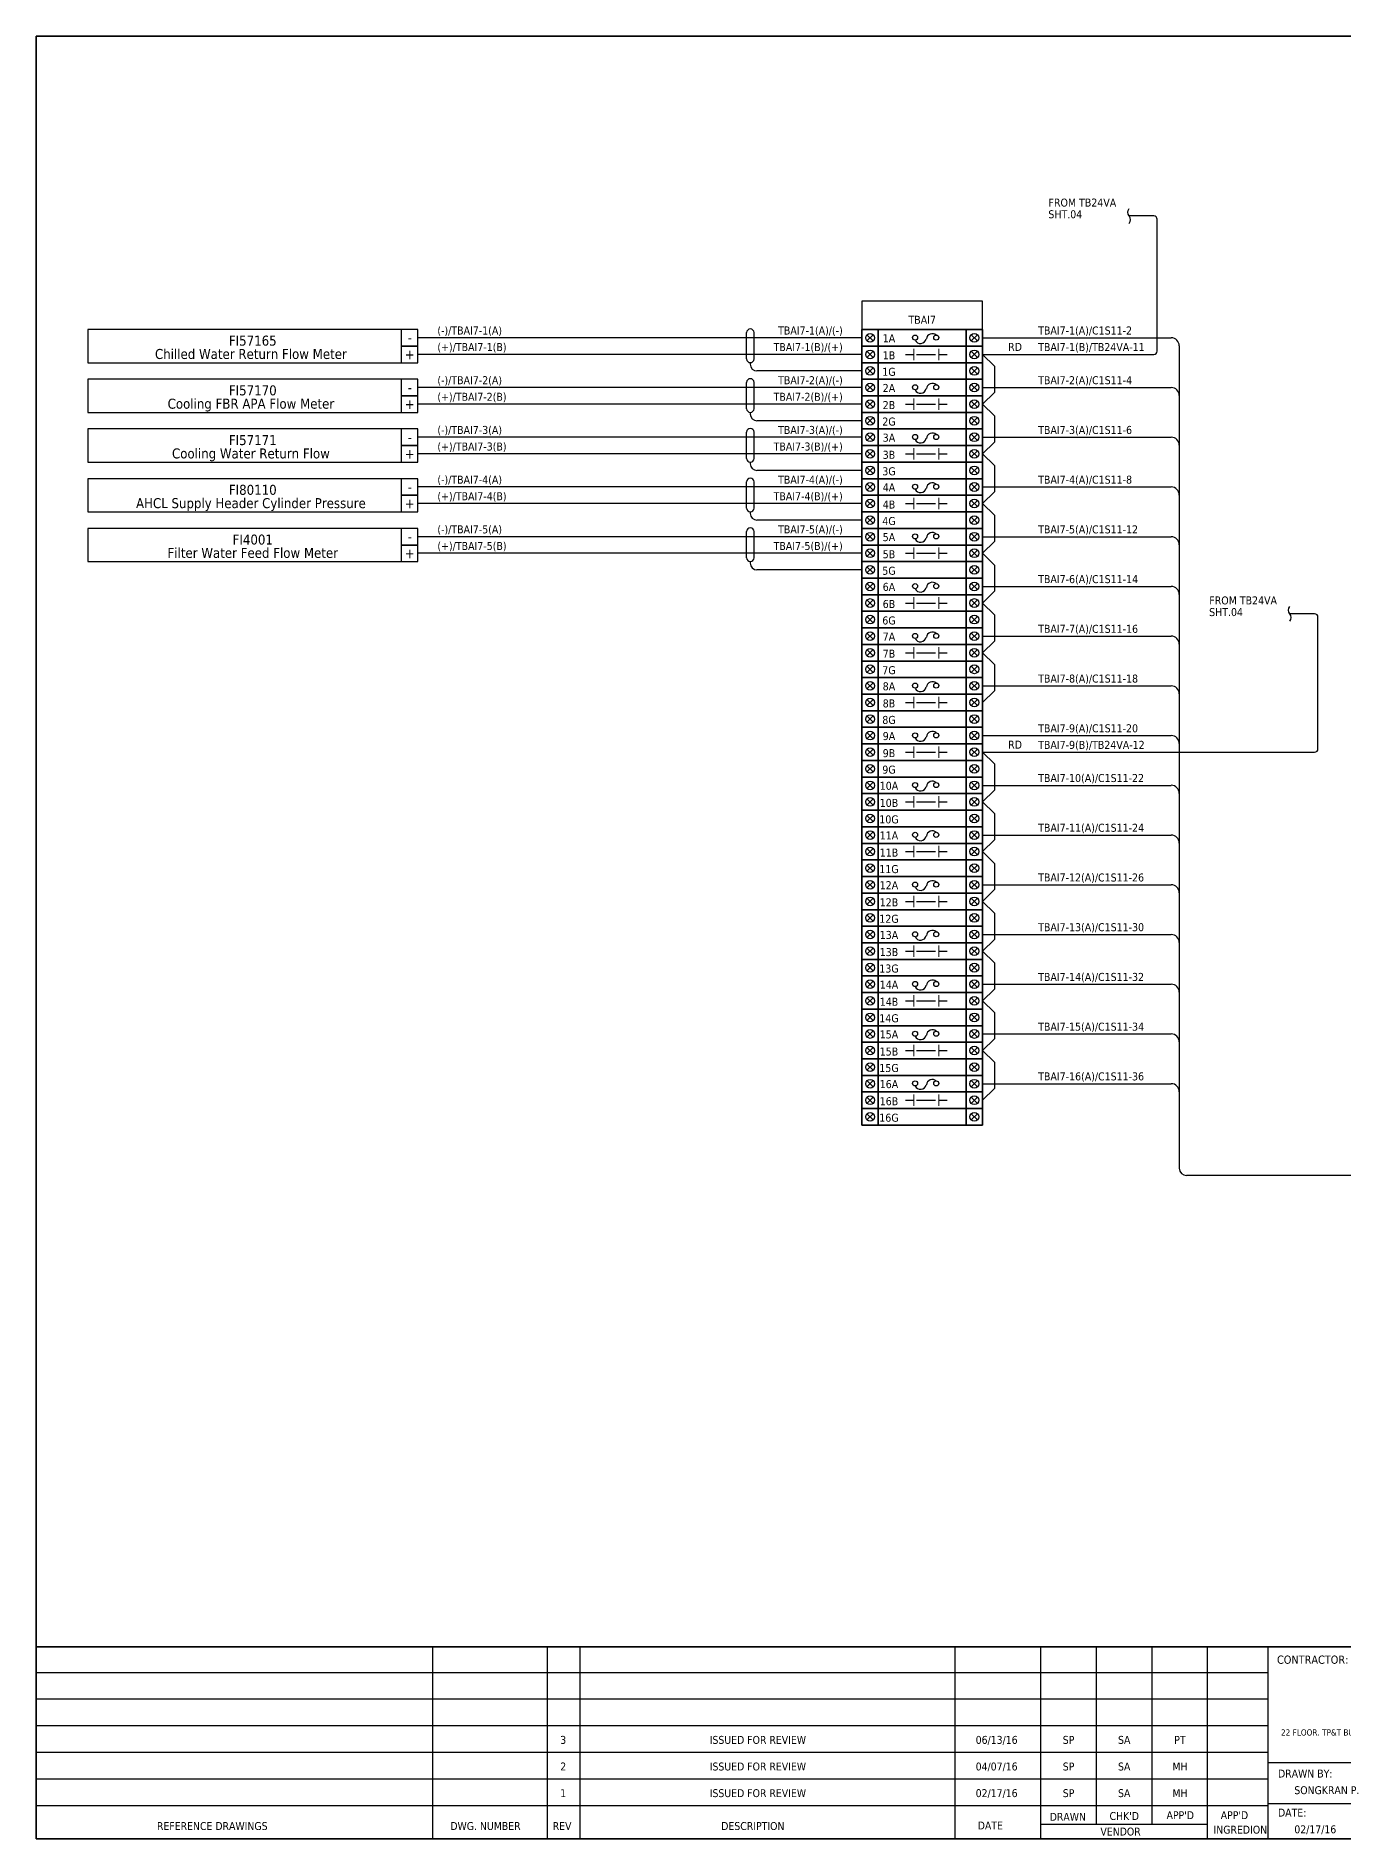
# Model space of a CAD drawing. Header units: millimetres. Extents: x 0 to 1792788, y -13 to 262234.
# Drawn here: x 1130709 to 1180552, y 184506 to 253193 of the extents above; entities that cross this region are included whole.
import ezdxf
from ezdxf.enums import TextEntityAlignment as Align

# ---------------------------------------------------------------- set-up
doc = ezdxf.new("R2010")
doc.units = ezdxf.units.MM
for name, color, linetype, lineweight in [('GT_1', 9, 'Continuous', 25), ('HELPPOINT', 7, 'Continuous', 25), ('MEMBER', 7, 'Continuous', 25), ('power', 7, 'Continuous', 25)]:
    doc.layers.add(name, color=color, linetype=linetype, lineweight=lineweight)
doc.styles.add('Tahoma', font='')
doc.styles.get('Tahoma').set_extended_font_data('Tahoma')

# ---------------------------------------------------------------- blocks, each defined once
blk = doc.blocks.new('TPA')
at = {"layer": 'GT_1', "color": 4, "ltscale": 25.4}
for p, q in [((14309938, 12749437), (14309938, 12757755)), ((14314900, 12749437), (14314900, 12757755)), ((14316319, 12749437), (14316319, 12757755)), ((14332560, 12749437), (14332560, 12757755)), ((14336263, 12749437), (14336263, 12757755)), ((14338674, 12750067), (14338674, 12757755)), ((14341086, 12750068), (14341086, 12757756)), ((14343490, 12749437), (14343490, 12757755)), ((14346116, 12749437), (14346116, 12757755)), ((14346116, 12756634), (14292753, 12756634)), ((14346116, 12755485), (14292753, 12755485)), ((14346116, 12754332), (14292753, 12754332)), ((14346116, 12753180), (14292753, 12753180)), ((14368833, 12752737), (14346116, 12752737)), ((14346116, 12752028), (14292753, 12752028)), ((14346114, 12750875), (14292753, 12750875)), ((14368833, 12750964), (14346116, 12750964)), ((14343490, 12750067), (14336263, 12750067))]:
    blk.add_line(p, q, dxfattribs=at)
at = {"layer": 'HELPPOINT', "color": 4, "lineweight": 35, "ltscale": 25.4}
for p, q in [((14292753, 12749437), (14292753, 12827491)), ((14292753, 12827491), (14405128, 12827491)), ((14292753, 12749437), (14292753, 12827491)), ((14292753, 12827491), (14405128, 12827491)), ((14405128, 12749437), (14292753, 12749437)), ((14405128, 12749437), (14292753, 12749437))]:
    blk.add_line(p, q, dxfattribs=at)
at = {"layer": 'MEMBER', "color": 4, "lineweight": 35, "ltscale": 25.4}
blk.add_line((14292753, 12757755), (14405128, 12757755), dxfattribs=at)
blk.add_line((14292753, 12757755), (14405128, 12757755), dxfattribs=at)
at = {"color": 4, "insert": (14367280, 12754629), "char_height": 268.15, "attachment_point": 3, "style": 'Tahoma'}
blk.add_mtext('ROCKWELL AUTOMATION THAI CO.,LTD.\\P22 FLOOR. TP&T BUILDING. 1 VIBHAVADEE 19, VIBHAVADEE-RANGSIT RD. CHATUCHAK, CHATUCHAK, BANGKOK 10900 THAILAND\\PTEL +66 (0) 2936-1500 FAX +66 (0) 2936-1511', dxfattribs=at)
at = {"layer": 'MEMBER', "color": 4, "style": 'Tahoma'}
for s, height, p in [('CONTRACTOR:', 356.48, (14346493, 12757021)), ('DRAWN BY:', 342.8, (14346536, 12752097)), ('SONGKRAN P.', 342.77, (14347243, 12751377)), ('REFERENCE DRAWINGS', 342.77, (14297988, 12749826)), ('DWG. NUMBER', 342.77, (14310694, 12749826)), ('REV', 342.8, (14315126, 12749826)), ('DESCRIPTION', 342.77, (14322425, 12749826)), ('DATE', 342.8, (14333532, 12749847)), ('DRAWN', 342.8, (14336649, 12750224)), ("CHK'D", 342.8, (14339241, 12750260)), ("APP'D", 342.8, (14341710, 12750294)), ("APP'D", 342.8, (14344056, 12750294)), ('DATE:', 342.8, (14346536, 12750407)), ('02/17/16', 342.8, (14347243, 12749683)), ('VENDOR', 342.8, (14338846, 12749586)), ('INGREDION', 342.8, (14343744, 12749668))]:
    blk.add_text(s, height=height, dxfattribs=at).set_placement(p)
for s, height, p in [('3', 343, (14315582, 12753726)), ('ISSUED FOR REVIEW', 342.77, (14324013, 12753726)), ('06/13/16', 342.8, (14334352, 12753726)), ('SP', 342.8, (14337466, 12753726)), ('SA', 342.8, (14339877, 12753726)), ('PT', 342.8, (14342288, 12753726)), ('2', 343, (14315582, 12752574)), ('ISSUED FOR REVIEW', 342.77, (14324013, 12752574)), ('04/07/16', 342.8, (14334352, 12752574)), ('SP', 342.8, (14337466, 12752574)), ('SA', 342.8, (14339877, 12752574)), ('MH', 342.8, (14342288, 12752574)), ('1', 343, (14315582, 12751421)), ('ISSUED FOR REVIEW', 342.77, (14324013, 12751421)), ('02/17/16', 342.8, (14334352, 12751421)), ('SP', 342.8, (14337466, 12751421)), ('SA', 342.8, (14339877, 12751421)), ('MH', 342.8, (14342288, 12751421))]:
    blk.add_text(s, height=height, dxfattribs=at).set_placement(p, align=Align.MIDDLE_CENTER)

msp = doc.modelspace()

# ---------------------------------------------------------------- linework, layer by layer
at = {"color": 1, "ltscale": 25.4}
for p, q in [((1173310, 246338), (1172364, 246338)), ((1173437, 241192), (1173437, 246211)), ((1162610, 241814), (1162375, 241579)), ((1162375, 241814), (1162610, 241579)), ((1166349, 241814), (1166584, 241579)), ((1166584, 241814), (1166349, 241579)), ((1166783, 241065), (1173310, 241065)), ((1166783, 241065), (1167229, 240619)), ((1167229, 240619), (1167229, 239617)), ((1162610, 239920), (1162375, 239685)), ((1162375, 239920), (1162610, 239685)), ((1166349, 239920), (1166584, 239685)), ((1166584, 239920), (1166349, 239685)), ((1166783, 239171), (1167229, 239617)), ((1166783, 239171), (1167229, 238724)), ((1167229, 238724), (1167229, 237723)), ((1162610, 238025), (1162375, 237790)), ((1162375, 238025), (1162610, 237790)), ((1166349, 238025), (1166584, 237790)), ((1166584, 238025), (1166349, 237790)), ((1166783, 237276), (1167229, 237723)), ((1166783, 237276), (1167229, 236830)), ((1167229, 236830), (1167229, 235828)), ((1162610, 236131), (1162375, 235896)), ((1162375, 236131), (1162610, 235896)), ((1166349, 236131), (1166584, 235896)), ((1166584, 236131), (1166349, 235896)), ((1166783, 235382), (1167229, 235828)), ((1166783, 235382), (1167229, 234935)), ((1167229, 234935), (1167229, 233934)), ((1162610, 234236), (1162375, 234001)), ((1162375, 234236), (1162610, 234001)), ((1166349, 234236), (1166584, 234001)), ((1166584, 234236), (1166349, 234001)), ((1166783, 233487), (1167229, 233934)), ((1166783, 233487), (1167229, 233041)), ((1167229, 233041), (1167229, 232039)), ((1162610, 232342), (1162375, 232107)), ((1162375, 232342), (1162610, 232107)), ((1166349, 232342), (1166584, 232107)), ((1166584, 232342), (1166349, 232107)), ((1166783, 231593), (1167229, 232039)), ((1166783, 231593), (1167229, 231146)), ((1167229, 231146), (1167229, 230145)), ((1179436, 231182), (1178490, 231182)), ((1179563, 226036), (1179563, 231055)), ((1162610, 230447), (1162375, 230212)), ((1162375, 230447), (1162610, 230212)), ((1166349, 230447), (1166584, 230212)), ((1166584, 230447), (1166349, 230212)), ((1166783, 229698), (1167229, 230145)), ((1166783, 229698), (1167229, 229252)), ((1167229, 229252), (1167229, 228250)), ((1162610, 228553), (1162375, 228318)), ((1162375, 228553), (1162610, 228318)), ((1166349, 228553), (1166584, 228318)), ((1166584, 228553), (1166349, 228318)), ((1166783, 227804), (1167229, 228250)), ((1162610, 226658), (1162375, 226423)), ((1162375, 226658), (1162610, 226423)), ((1166349, 226658), (1166584, 226423)), ((1166584, 226658), (1166349, 226423)), ((1166783, 225909), (1167229, 225463)), ((1166783, 225909), (1179436, 225909)), ((1167229, 225463), (1167229, 224462)), ((1162610, 224764), (1162375, 224529)), ((1162375, 224764), (1162610, 224529)), ((1166349, 224764), (1166584, 224529)), ((1166584, 224764), (1166349, 224529)), ((1166783, 224015), (1167229, 224462)), ((1166783, 224015), (1167229, 223568)), ((1167229, 223568), (1167229, 222567)), ((1162610, 222870), (1162375, 222635)), ((1162375, 222870), (1162610, 222635)), ((1166349, 222870), (1166584, 222635)), ((1166584, 222870), (1166349, 222635)), ((1166783, 222121), (1167229, 222567)), ((1166783, 222121), (1167229, 221674)), ((1167229, 221674), (1167229, 220673)), ((1162610, 220975), (1162375, 220740)), ((1162375, 220975), (1162610, 220740)), ((1166349, 220975), (1166584, 220740)), ((1166584, 220975), (1166349, 220740)), ((1166783, 220226), (1167229, 220673)), ((1166783, 220226), (1167229, 219780)), ((1167229, 219780), (1167229, 218778)), ((1162610, 219081), (1162375, 218846)), ((1162375, 219081), (1162610, 218846)), ((1166349, 219081), (1166584, 218846)), ((1166584, 219081), (1166349, 218846)), ((1166783, 218332), (1167229, 218778)), ((1166783, 218332), (1167229, 217885)), ((1167229, 217885), (1167229, 216884)), ((1162610, 217186), (1162375, 216951)), ((1162375, 217186), (1162610, 216951)), ((1166349, 217186), (1166584, 216951)), ((1166584, 217186), (1166349, 216951)), ((1166783, 216437), (1167229, 216884)), ((1166783, 216437), (1167229, 215991)), ((1167229, 215991), (1167229, 214989)), ((1162610, 215292), (1162375, 215057)), ((1162375, 215292), (1162610, 215057)), ((1166349, 215292), (1166584, 215057)), ((1166584, 215292), (1166349, 215057)), ((1166783, 214543), (1167229, 214989)), ((1166783, 214543), (1167229, 214096)), ((1167229, 214096), (1167229, 213095)), ((1162610, 213397), (1162375, 213162)), ((1162375, 213397), (1162610, 213162)), ((1166349, 213397), (1166584, 213162)), ((1166584, 213397), (1166349, 213162)), ((1166783, 212648), (1167229, 213095))]:
    msp.add_line(p, q, dxfattribs=at)
at = {"color": 3, "ltscale": 25.4}
for p, q in [((1158069, 241894), (1158069, 240890)), ((1157930, 240750), (1157930, 240688)), ((1162177, 240434), (1158184, 240434)), ((1162610, 240551), (1162375, 240316)), ((1162375, 240551), (1162610, 240316)), ((1166349, 240551), (1166584, 240316)), ((1166584, 240551), (1166349, 240316)), ((1158069, 240000), (1158069, 238995)), ((1157930, 238855), (1157930, 238793)), ((1162177, 238539), (1158184, 238539)), ((1162610, 238657), (1162375, 238422)), ((1162375, 238657), (1162610, 238422)), ((1166349, 238657), (1166584, 238422)), ((1166584, 238657), (1166349, 238422)), ((1158069, 238105), (1158069, 237101)), ((1157930, 236961), (1157930, 236899)), ((1162177, 236645), (1158184, 236645)), ((1162610, 236762), (1162375, 236527)), ((1162375, 236762), (1162610, 236527)), ((1166349, 236762), (1166584, 236527)), ((1166584, 236762), (1166349, 236527)), ((1158069, 236211), (1158069, 235206)), ((1157930, 235066), (1157930, 235004)), ((1158069, 234316), (1158069, 233312)), ((1162177, 234750), (1158184, 234750)), ((1162610, 234868), (1162375, 234633)), ((1162375, 234868), (1162610, 234633)), ((1166349, 234868), (1166584, 234633)), ((1166584, 234868), (1166349, 234633)), ((1157930, 233172), (1157930, 233110)), ((1162177, 232856), (1158184, 232856)), ((1162610, 232973), (1162375, 232738)), ((1162375, 232973), (1162610, 232738)), ((1166349, 232973), (1166584, 232738)), ((1166584, 232973), (1166349, 232738)), ((1162610, 231079), (1162375, 230844)), ((1162375, 231079), (1162610, 230844)), ((1166349, 231079), (1166584, 230844)), ((1166584, 231079), (1166349, 230844)), ((1162610, 229184), (1162375, 228949)), ((1162375, 229184), (1162610, 228949)), ((1166349, 229184), (1166584, 228949)), ((1166584, 229184), (1166349, 228949)), ((1162610, 227290), (1162375, 227055)), ((1162375, 227290), (1162610, 227055)), ((1166349, 227290), (1166584, 227055)), ((1166584, 227290), (1166349, 227055)), ((1162610, 225395), (1162375, 225160)), ((1162375, 225395), (1162610, 225160)), ((1166349, 225395), (1166584, 225160)), ((1166584, 225395), (1166349, 225160)), ((1162610, 223501), (1162375, 223266)), ((1162375, 223501), (1162610, 223266)), ((1166349, 223501), (1166584, 223266)), ((1166584, 223501), (1166349, 223266)), ((1162610, 221607), (1162375, 221372)), ((1162375, 221607), (1162610, 221372)), ((1166349, 221607), (1166584, 221372)), ((1166584, 221607), (1166349, 221372)), ((1162610, 219712), (1162375, 219477)), ((1162375, 219712), (1162610, 219477)), ((1166349, 219712), (1166584, 219477)), ((1166584, 219712), (1166349, 219477)), ((1162610, 217818), (1162375, 217583)), ((1162375, 217818), (1162610, 217583)), ((1166349, 217818), (1166584, 217583)), ((1166584, 217818), (1166349, 217583)), ((1162610, 215923), (1162375, 215688)), ((1162375, 215923), (1162610, 215688)), ((1166349, 215923), (1166584, 215688)), ((1166584, 215923), (1166349, 215688)), ((1162610, 214029), (1162375, 213794)), ((1162375, 214029), (1162610, 213794)), ((1166349, 214029), (1166584, 213794)), ((1166584, 214029), (1166349, 213794)), ((1162610, 212134), (1162375, 211899)), ((1162375, 212134), (1162610, 211899)), ((1166349, 212134), (1166584, 211899)), ((1166584, 212134), (1166349, 211899))]:
    msp.add_line(p, q, dxfattribs=at)
at = {"color": 4, "ltscale": 25.4}
for p, q in [((1162177, 241697), (1145260, 241697)), ((1166783, 241697), (1173971, 241697)), ((1174276, 241392), (1174276, 210061)), ((1162177, 239802), (1145260, 239802)), ((1166783, 239802), (1173971, 239802)), ((1162177, 237908), (1145260, 237908)), ((1166783, 237908), (1173971, 237908)), ((1162177, 236013), (1145260, 236013)), ((1166783, 236013), (1173971, 236013)), ((1162177, 234119), (1145260, 234119)), ((1166783, 234119), (1173971, 234119)), ((1166783, 232224), (1173971, 232224)), ((1166783, 230330), (1173971, 230330)), ((1166783, 228435), (1173971, 228435)), ((1166783, 226541), (1173971, 226541)), ((1166783, 224646), (1173971, 224646)), ((1166783, 222752), (1173971, 222752)), ((1166783, 220858), (1173971, 220858)), ((1166783, 218963), (1173971, 218963)), ((1166783, 217069), (1173971, 217069)), ((1166783, 215174), (1173971, 215174)), ((1166783, 213280), (1173971, 213280)), ((1203729, 209780), (1174557, 209780))]:
    msp.add_line(p, q, dxfattribs=at)
at = {"color": 7, "ltscale": 25.4}
for p, q in [((1162610, 241183), (1162375, 240948)), ((1162375, 241183), (1162610, 240948)), ((1166349, 241183), (1166584, 240948)), ((1166584, 241183), (1166349, 240948)), ((1162177, 241065), (1145260, 241065)), ((1163844, 241065), (1164162, 241065)), ((1164262, 241065), (1164988, 241065)), ((1165116, 241065), (1165434, 241065)), ((1162177, 239171), (1145260, 239171)), ((1162610, 239288), (1162375, 239053)), ((1162375, 239288), (1162610, 239053)), ((1163844, 239171), (1164162, 239171)), ((1164262, 239171), (1164988, 239171)), ((1165116, 239171), (1165434, 239171)), ((1166349, 239288), (1166584, 239053)), ((1166584, 239288), (1166349, 239053)), ((1162177, 237276), (1145260, 237276)), ((1162610, 237394), (1162375, 237159)), ((1162375, 237394), (1162610, 237159)), ((1163844, 237276), (1164162, 237276)), ((1164262, 237276), (1164988, 237276)), ((1165116, 237276), (1165434, 237276)), ((1166349, 237394), (1166584, 237159)), ((1166584, 237394), (1166349, 237159)), ((1162177, 235382), (1145260, 235382)), ((1162610, 235499), (1162375, 235264)), ((1162375, 235499), (1162610, 235264)), ((1163844, 235382), (1164162, 235382)), ((1164262, 235382), (1164988, 235382)), ((1165116, 235382), (1165434, 235382)), ((1166349, 235499), (1166584, 235264)), ((1166584, 235499), (1166349, 235264)), ((1162610, 233605), (1162375, 233370)), ((1162375, 233605), (1162610, 233370)), ((1166349, 233605), (1166584, 233370)), ((1166584, 233605), (1166349, 233370)), ((1162177, 233487), (1145260, 233487)), ((1163844, 233487), (1164162, 233487)), ((1164262, 233487), (1164988, 233487)), ((1165116, 233487), (1165434, 233487)), ((1162610, 231710), (1162375, 231475)), ((1162375, 231710), (1162610, 231475)), ((1163844, 231593), (1164162, 231593)), ((1164262, 231593), (1164988, 231593)), ((1165116, 231593), (1165434, 231593)), ((1166349, 231710), (1166584, 231475)), ((1166584, 231710), (1166349, 231475)), ((1162610, 229816), (1162375, 229581)), ((1162375, 229816), (1162610, 229581)), ((1163844, 229698), (1164162, 229698)), ((1164262, 229698), (1164988, 229698)), ((1165116, 229698), (1165434, 229698)), ((1166349, 229816), (1166584, 229581)), ((1166584, 229816), (1166349, 229581)), ((1162610, 227921), (1162375, 227686)), ((1162375, 227921), (1162610, 227686)), ((1163844, 227804), (1164162, 227804)), ((1164262, 227804), (1164988, 227804)), ((1165116, 227804), (1165434, 227804)), ((1166349, 227921), (1166584, 227686)), ((1166584, 227921), (1166349, 227686)), ((1162610, 226027), (1162375, 225792)), ((1162375, 226027), (1162610, 225792)), ((1166349, 226027), (1166584, 225792)), ((1166584, 226027), (1166349, 225792)), ((1163844, 225909), (1164162, 225909)), ((1164262, 225909), (1164988, 225909)), ((1165116, 225909), (1165434, 225909)), ((1162610, 224132), (1162375, 223897)), ((1162375, 224132), (1162610, 223897)), ((1163844, 224015), (1164162, 224015)), ((1164262, 224015), (1164988, 224015)), ((1165116, 224015), (1165434, 224015)), ((1166349, 224132), (1166584, 223897)), ((1166584, 224132), (1166349, 223897)), ((1162610, 222238), (1162375, 222003)), ((1162375, 222238), (1162610, 222003)), ((1163844, 222121), (1164162, 222121)), ((1164262, 222121), (1164988, 222121)), ((1165116, 222121), (1165434, 222121)), ((1166349, 222238), (1166584, 222003)), ((1166584, 222238), (1166349, 222003)), ((1162610, 220344), (1162375, 220109)), ((1162375, 220344), (1162610, 220109)), ((1163844, 220226), (1164162, 220226)), ((1164262, 220226), (1164988, 220226)), ((1165116, 220226), (1165434, 220226)), ((1166349, 220344), (1166584, 220109)), ((1166584, 220344), (1166349, 220109)), ((1162610, 218449), (1162375, 218214)), ((1162375, 218449), (1162610, 218214)), ((1166349, 218449), (1166584, 218214)), ((1166584, 218449), (1166349, 218214)), ((1163844, 218332), (1164162, 218332)), ((1164262, 218332), (1164988, 218332)), ((1165116, 218332), (1165434, 218332)), ((1162610, 216555), (1162375, 216320)), ((1162375, 216555), (1162610, 216320)), ((1163844, 216437), (1164162, 216437)), ((1164262, 216437), (1164988, 216437)), ((1165116, 216437), (1165434, 216437)), ((1166349, 216555), (1166584, 216320)), ((1166584, 216555), (1166349, 216320)), ((1162610, 214660), (1162375, 214425)), ((1162375, 214660), (1162610, 214425)), ((1163844, 214543), (1164162, 214543)), ((1164262, 214543), (1164988, 214543)), ((1165116, 214543), (1165434, 214543)), ((1166349, 214660), (1166584, 214425)), ((1166584, 214660), (1166349, 214425)), ((1162610, 212766), (1162375, 212531)), ((1162375, 212766), (1162610, 212531)), ((1163844, 212648), (1164162, 212648)), ((1164262, 212648), (1164988, 212648)), ((1165116, 212648), (1165434, 212648)), ((1166349, 212766), (1166584, 212531)), ((1166584, 212766), (1166349, 212531))]:
    msp.add_line(p, q, dxfattribs=at)
at = {"color": 7, "lineweight": 9, "ltscale": 25.4}
for p, q in [((1164162, 240848), (1164162, 241282)), ((1165116, 240848), (1165116, 241282)), ((1164162, 238954), (1164162, 239387)), ((1165116, 238954), (1165116, 239387)), ((1164162, 237060), (1164162, 237493)), ((1165116, 237060), (1165116, 237493)), ((1164162, 235165), (1164162, 235599)), ((1165116, 235165), (1165116, 235599)), ((1164162, 233271), (1164162, 233704)), ((1165116, 233271), (1165116, 233704)), ((1164162, 231376), (1164162, 231810)), ((1165116, 231376), (1165116, 231810)), ((1164162, 229482), (1164162, 229915)), ((1165116, 229482), (1165116, 229915)), ((1164162, 227587), (1164162, 228021)), ((1165116, 227587), (1165116, 228021)), ((1164162, 225693), (1164162, 226126)), ((1165116, 225693), (1165116, 226126)), ((1164162, 223798), (1164162, 224232)), ((1165116, 223798), (1165116, 224232)), ((1164162, 221904), (1164162, 222337)), ((1165116, 221904), (1165116, 222337)), ((1164162, 220009), (1164162, 220443)), ((1165116, 220009), (1165116, 220443)), ((1164162, 218115), (1164162, 218548)), ((1165116, 218115), (1165116, 218548)), ((1164162, 216220), (1164162, 216654)), ((1165116, 216220), (1165116, 216654)), ((1164162, 214326), (1164162, 214759)), ((1165116, 214326), (1165116, 214759)), ((1164162, 212431), (1164162, 212865)), ((1165116, 212431), (1165116, 212865))]:
    msp.add_line(p, q, dxfattribs=at)
at = {"color": 1, "ltscale": 25.4}
for points in [[(1172364, 246056, 0.351), (1172364, 246338, -0.351), (1172364, 246620, 2.081666)], [(1178490, 230901, 0.351), (1178490, 231182, -0.351), (1178490, 231464, 2.081666)]]:
    msp.add_lwpolyline(points, format="xyb", dxfattribs=at)
at = {"color": 4, "ltscale": 25.4}
msp.add_lwpolyline([(1162177, 242012), (1166783, 242012), (1166783, 243091), (1162177, 243091)], close=True, dxfattribs=at)
at = {"color": 2, "ltscale": 25.4}
for points in [[(1132679, 240749), (1145260, 240749), (1145260, 242012), (1132679, 242012)], [(1132679, 238855), (1145260, 238855), (1145260, 240118), (1132679, 240118)], [(1132679, 236961), (1145260, 236961), (1145260, 238223), (1132679, 238223)], [(1132679, 235066), (1145260, 235066), (1145260, 236329), (1132679, 236329)], [(1132679, 233172), (1145260, 233172), (1145260, 234435), (1132679, 234435)]]:
    msp.add_lwpolyline(points, close=True, dxfattribs=at)
at = {"color": 7, "ltscale": 25.4}
for points in [[(1144628, 241381), (1145260, 241381), (1145260, 242012), (1144628, 242012)], [(1144628, 240749), (1145260, 240749), (1145260, 241381), (1144628, 241381)], [(1162177, 240749), (1162808, 240749), (1162808, 241381), (1162177, 241381)], [(1162808, 240749), (1166151, 240749), (1166151, 241381), (1162808, 241381)], [(1166151, 240749), (1166783, 240749), (1166783, 241381), (1166151, 241381)], [(1144628, 239486), (1145260, 239486), (1145260, 240118), (1144628, 240118)], [(1144628, 238855), (1145260, 238855), (1145260, 239486), (1144628, 239486)], [(1162177, 238855), (1162808, 238855), (1162808, 239486), (1162177, 239486)], [(1162808, 238855), (1166151, 238855), (1166151, 239486), (1162808, 239486)], [(1166151, 238855), (1166783, 238855), (1166783, 239486), (1166151, 239486)], [(1144628, 237592), (1145260, 237592), (1145260, 238223), (1144628, 238223)], [(1144628, 236961), (1145260, 236961), (1145260, 237592), (1144628, 237592)], [(1162177, 236961), (1162808, 236961), (1162808, 237592), (1162177, 237592)], [(1162808, 236961), (1166151, 236961), (1166151, 237592), (1162808, 237592)], [(1166151, 236961), (1166783, 236961), (1166783, 237592), (1166151, 237592)], [(1144628, 235698), (1145260, 235698), (1145260, 236329), (1144628, 236329)], [(1144628, 235066), (1145260, 235066), (1145260, 235698), (1144628, 235698)], [(1162177, 235066), (1162808, 235066), (1162808, 235698), (1162177, 235698)], [(1162808, 235066), (1166151, 235066), (1166151, 235698), (1162808, 235698)], [(1166151, 235066), (1166783, 235066), (1166783, 235698), (1166151, 235698)], [(1144628, 233803), (1145260, 233803), (1145260, 234435), (1144628, 234435)], [(1144628, 233172), (1145260, 233172), (1145260, 233803), (1144628, 233803)], [(1162177, 233172), (1162808, 233172), (1162808, 233803), (1162177, 233803)], [(1162808, 233172), (1166151, 233172), (1166151, 233803), (1162808, 233803)], [(1166151, 233172), (1166783, 233172), (1166783, 233803), (1166151, 233803)], [(1162177, 231277), (1162808, 231277), (1162808, 231909), (1162177, 231909)], [(1162808, 231277), (1166151, 231277), (1166151, 231909), (1162808, 231909)], [(1166151, 231277), (1166783, 231277), (1166783, 231909), (1166151, 231909)], [(1162177, 229383), (1162808, 229383), (1162808, 230014), (1162177, 230014)], [(1162808, 229383), (1166151, 229383), (1166151, 230014), (1162808, 230014)], [(1166151, 229383), (1166783, 229383), (1166783, 230014), (1166151, 230014)], [(1162177, 227488), (1162808, 227488), (1162808, 228120), (1162177, 228120)], [(1162808, 227488), (1166151, 227488), (1166151, 228120), (1162808, 228120)], [(1166151, 227488), (1166783, 227488), (1166783, 228120), (1166151, 228120)], [(1162177, 225594), (1162808, 225594), (1162808, 226225), (1162177, 226225)], [(1162808, 225594), (1166151, 225594), (1166151, 226225), (1162808, 226225)], [(1166151, 225594), (1166783, 225594), (1166783, 226225), (1166151, 226225)], [(1162177, 223699), (1162808, 223699), (1162808, 224331), (1162177, 224331)], [(1162808, 223699), (1166151, 223699), (1166151, 224331), (1162808, 224331)], [(1166151, 223699), (1166783, 223699), (1166783, 224331), (1166151, 224331)], [(1162177, 221805), (1162808, 221805), (1162808, 222436), (1162177, 222436)], [(1162808, 221805), (1166151, 221805), (1166151, 222436), (1162808, 222436)], [(1166151, 221805), (1166783, 221805), (1166783, 222436), (1166151, 222436)], [(1162177, 219910), (1162808, 219910), (1162808, 220542), (1162177, 220542)], [(1162808, 219910), (1166151, 219910), (1166151, 220542), (1162808, 220542)], [(1166151, 219910), (1166783, 219910), (1166783, 220542), (1166151, 220542)], [(1162177, 218016), (1162808, 218016), (1162808, 218647), (1162177, 218647)], [(1162808, 218016), (1166151, 218016), (1166151, 218647), (1162808, 218647)], [(1166151, 218016), (1166783, 218016), (1166783, 218647), (1166151, 218647)], [(1162177, 216121), (1162808, 216121), (1162808, 216753), (1162177, 216753)], [(1162808, 216121), (1166151, 216121), (1166151, 216753), (1162808, 216753)], [(1166151, 216121), (1166783, 216121), (1166783, 216753), (1166151, 216753)], [(1162177, 214227), (1162808, 214227), (1162808, 214858), (1162177, 214858)], [(1162808, 214227), (1166151, 214227), (1166151, 214858), (1162808, 214858)], [(1166151, 214227), (1166783, 214227), (1166783, 214858), (1166151, 214858)], [(1162177, 212332), (1162808, 212332), (1162808, 212964), (1162177, 212964)], [(1162808, 212332), (1166151, 212332), (1166151, 212964), (1162808, 212964)], [(1166151, 212332), (1166783, 212332), (1166783, 212964), (1166151, 212964)]]:
    msp.add_lwpolyline(points, close=True, dxfattribs=at)
at = {"color": 3, "ltscale": 25.4}
for points in [[(1157790, 240890), (1157790, 240890), (1157790, 241894)], [(1157790, 238995), (1157790, 238995), (1157790, 240000)], [(1157790, 237101), (1157790, 237101), (1157790, 238105)], [(1157790, 235206), (1157790, 235206), (1157790, 236211)], [(1157790, 233312), (1157790, 233312), (1157790, 234316)]]:
    msp.add_lwpolyline(points, dxfattribs=at)
at = {"color": 1, "ltscale": 25.4}
for points in [[(1162177, 241381), (1162808, 241381), (1162808, 242012), (1162177, 242012)], [(1162808, 241381), (1166151, 241381), (1166151, 242012), (1162808, 242012)], [(1166151, 241381), (1166783, 241381), (1166783, 242012), (1166151, 242012)], [(1162177, 239486), (1162808, 239486), (1162808, 240118), (1162177, 240118)], [(1162808, 239486), (1166151, 239486), (1166151, 240118), (1162808, 240118)], [(1166151, 239486), (1166783, 239486), (1166783, 240118), (1166151, 240118)], [(1162177, 237592), (1162808, 237592), (1162808, 238223), (1162177, 238223)], [(1162808, 237592), (1166151, 237592), (1166151, 238223), (1162808, 238223)], [(1166151, 237592), (1166783, 237592), (1166783, 238223), (1166151, 238223)], [(1162177, 235698), (1162808, 235698), (1162808, 236329), (1162177, 236329)], [(1162808, 235698), (1166151, 235698), (1166151, 236329), (1162808, 236329)], [(1166151, 235698), (1166783, 235698), (1166783, 236329), (1166151, 236329)], [(1162177, 233803), (1162808, 233803), (1162808, 234435), (1162177, 234435)], [(1162808, 233803), (1166151, 233803), (1166151, 234435), (1162808, 234435)], [(1166151, 233803), (1166783, 233803), (1166783, 234435), (1166151, 234435)], [(1162177, 231909), (1162808, 231909), (1162808, 232540), (1162177, 232540)], [(1162808, 231909), (1166151, 231909), (1166151, 232540), (1162808, 232540)], [(1166151, 231909), (1166783, 231909), (1166783, 232540), (1166151, 232540)], [(1162177, 230014), (1162808, 230014), (1162808, 230646), (1162177, 230646)], [(1162808, 230014), (1166151, 230014), (1166151, 230646), (1162808, 230646)], [(1166151, 230014), (1166783, 230014), (1166783, 230646), (1166151, 230646)], [(1162177, 228120), (1162808, 228120), (1162808, 228751), (1162177, 228751)], [(1162808, 228120), (1166151, 228120), (1166151, 228751), (1162808, 228751)], [(1166151, 228120), (1166783, 228120), (1166783, 228751), (1166151, 228751)], [(1162177, 226225), (1162808, 226225), (1162808, 226857), (1162177, 226857)], [(1162808, 226225), (1166151, 226225), (1166151, 226857), (1162808, 226857)], [(1166151, 226225), (1166783, 226225), (1166783, 226857), (1166151, 226857)], [(1162177, 224331), (1162808, 224331), (1162808, 224962), (1162177, 224962)], [(1162808, 224331), (1166151, 224331), (1166151, 224962), (1162808, 224962)], [(1166151, 224331), (1166783, 224331), (1166783, 224962), (1166151, 224962)], [(1162177, 222436), (1162808, 222436), (1162808, 223068), (1162177, 223068)], [(1162808, 222436), (1166151, 222436), (1166151, 223068), (1162808, 223068)], [(1166151, 222436), (1166783, 222436), (1166783, 223068), (1166151, 223068)], [(1162177, 220542), (1162808, 220542), (1162808, 221173), (1162177, 221173)], [(1162808, 220542), (1166151, 220542), (1166151, 221173), (1162808, 221173)], [(1166151, 220542), (1166783, 220542), (1166783, 221173), (1166151, 221173)], [(1162177, 218647), (1162808, 218647), (1162808, 219279), (1162177, 219279)], [(1162808, 218647), (1166151, 218647), (1166151, 219279), (1162808, 219279)], [(1166151, 218647), (1166783, 218647), (1166783, 219279), (1166151, 219279)], [(1162177, 216753), (1162808, 216753), (1162808, 217384), (1162177, 217384)], [(1162808, 216753), (1166151, 216753), (1166151, 217384), (1162808, 217384)], [(1166151, 216753), (1166783, 216753), (1166783, 217384), (1166151, 217384)], [(1162177, 214858), (1162808, 214858), (1162808, 215490), (1162177, 215490)], [(1162808, 214858), (1166151, 214858), (1166151, 215490), (1162808, 215490)], [(1166151, 214858), (1166783, 214858), (1166783, 215490), (1166151, 215490)], [(1162177, 212964), (1162808, 212964), (1162808, 213595), (1162177, 213595)], [(1162808, 212964), (1166151, 212964), (1166151, 213595), (1162808, 213595)], [(1166151, 212964), (1166783, 212964), (1166783, 213595), (1166151, 213595)]]:
    msp.add_lwpolyline(points, close=True, dxfattribs=at)
at = {"color": 7, "lineweight": 30, "ltscale": 25.4}
for points in [[(1162177, 242012), (1166783, 242012), (1166783, 240118), (1162177, 240118), (1162177, 242012)], [(1162177, 240118), (1166783, 240118), (1166783, 238223), (1162177, 238223), (1162177, 240118)], [(1162177, 238223), (1166783, 238223), (1166783, 236329), (1162177, 236329), (1162177, 238223)], [(1162177, 236329), (1166783, 236329), (1166783, 234435), (1162177, 234435), (1162177, 236329)], [(1162177, 234435), (1166783, 234435), (1166783, 232540), (1162177, 232540), (1162177, 234435)], [(1162177, 232540), (1166783, 232540), (1166783, 230646), (1162177, 230646), (1162177, 232540)], [(1162177, 230646), (1166783, 230646), (1166783, 228751), (1162177, 228751), (1162177, 230646)], [(1162177, 228751), (1166783, 228751), (1166783, 226857), (1162177, 226857), (1162177, 228751)], [(1162177, 226857), (1166783, 226857), (1166783, 224962), (1162177, 224962), (1162177, 226857)], [(1162177, 224962), (1166783, 224962), (1166783, 223068), (1162177, 223068), (1162177, 224962)], [(1162177, 223068), (1166783, 223068), (1166783, 221173), (1162177, 221173), (1162177, 223068)], [(1162177, 221173), (1166783, 221173), (1166783, 219279), (1162177, 219279), (1162177, 221173)], [(1162177, 219279), (1166783, 219279), (1166783, 217384), (1162177, 217384), (1162177, 219279)], [(1162177, 217384), (1166783, 217384), (1166783, 215490), (1162177, 215490), (1162177, 217384)], [(1162177, 215490), (1166783, 215490), (1166783, 213595), (1162177, 213595), (1162177, 215490)], [(1162177, 213595), (1166783, 213595), (1166783, 211701), (1162177, 211701), (1162177, 213595)]]:
    msp.add_lwpolyline(points, dxfattribs=at)
at = {"color": 3, "ltscale": 25.4}
for points in [[(1162177, 240118), (1162808, 240118), (1162808, 240749), (1162177, 240749)], [(1162808, 240118), (1166151, 240118), (1166151, 240749), (1162808, 240749)], [(1166151, 240118), (1166783, 240118), (1166783, 240749), (1166151, 240749)], [(1162177, 238223), (1162808, 238223), (1162808, 238855), (1162177, 238855)], [(1162808, 238223), (1166151, 238223), (1166151, 238855), (1162808, 238855)], [(1166151, 238223), (1166783, 238223), (1166783, 238855), (1166151, 238855)], [(1162177, 236329), (1162808, 236329), (1162808, 236961), (1162177, 236961)], [(1162808, 236329), (1166151, 236329), (1166151, 236961), (1162808, 236961)], [(1166151, 236329), (1166783, 236329), (1166783, 236961), (1166151, 236961)], [(1162177, 234435), (1162808, 234435), (1162808, 235066), (1162177, 235066)], [(1162808, 234435), (1166151, 234435), (1166151, 235066), (1162808, 235066)], [(1166151, 234435), (1166783, 234435), (1166783, 235066), (1166151, 235066)], [(1162177, 232540), (1162808, 232540), (1162808, 233172), (1162177, 233172)], [(1162808, 232540), (1166151, 232540), (1166151, 233172), (1162808, 233172)], [(1166151, 232540), (1166783, 232540), (1166783, 233172), (1166151, 233172)], [(1162177, 230646), (1162808, 230646), (1162808, 231277), (1162177, 231277)], [(1162808, 230646), (1166151, 230646), (1166151, 231277), (1162808, 231277)], [(1166151, 230646), (1166783, 230646), (1166783, 231277), (1166151, 231277)], [(1162177, 228751), (1162808, 228751), (1162808, 229383), (1162177, 229383)], [(1162808, 228751), (1166151, 228751), (1166151, 229383), (1162808, 229383)], [(1166151, 228751), (1166783, 228751), (1166783, 229383), (1166151, 229383)], [(1162177, 226857), (1162808, 226857), (1162808, 227488), (1162177, 227488)], [(1162808, 226857), (1166151, 226857), (1166151, 227488), (1162808, 227488)], [(1166151, 226857), (1166783, 226857), (1166783, 227488), (1166151, 227488)], [(1162177, 224962), (1162808, 224962), (1162808, 225594), (1162177, 225594)], [(1162808, 224962), (1166151, 224962), (1166151, 225594), (1162808, 225594)], [(1166151, 224962), (1166783, 224962), (1166783, 225594), (1166151, 225594)], [(1162177, 223068), (1162808, 223068), (1162808, 223699), (1162177, 223699)], [(1162808, 223068), (1166151, 223068), (1166151, 223699), (1162808, 223699)], [(1166151, 223068), (1166783, 223068), (1166783, 223699), (1166151, 223699)], [(1162177, 221173), (1162808, 221173), (1162808, 221805), (1162177, 221805)], [(1162808, 221173), (1166151, 221173), (1166151, 221805), (1162808, 221805)], [(1166151, 221173), (1166783, 221173), (1166783, 221805), (1166151, 221805)], [(1162177, 219279), (1162808, 219279), (1162808, 219910), (1162177, 219910)], [(1162808, 219279), (1166151, 219279), (1166151, 219910), (1162808, 219910)], [(1166151, 219279), (1166783, 219279), (1166783, 219910), (1166151, 219910)], [(1162177, 217384), (1162808, 217384), (1162808, 218016), (1162177, 218016)], [(1162808, 217384), (1166151, 217384), (1166151, 218016), (1162808, 218016)], [(1166151, 217384), (1166783, 217384), (1166783, 218016), (1166151, 218016)], [(1162177, 215490), (1162808, 215490), (1162808, 216121), (1162177, 216121)], [(1162808, 215490), (1166151, 215490), (1166151, 216121), (1162808, 216121)], [(1166151, 215490), (1166783, 215490), (1166783, 216121), (1166151, 216121)], [(1162177, 213595), (1162808, 213595), (1162808, 214227), (1162177, 214227)], [(1162808, 213595), (1166151, 213595), (1166151, 214227), (1162808, 214227)], [(1166151, 213595), (1166783, 213595), (1166783, 214227), (1166151, 214227)], [(1162177, 211701), (1162808, 211701), (1162808, 212332), (1162177, 212332)], [(1162808, 211701), (1166151, 211701), (1166151, 212332), (1162808, 212332)], [(1166151, 211701), (1166783, 211701), (1166783, 212332), (1166151, 212332)]]:
    msp.add_lwpolyline(points, close=True, dxfattribs=at)
at = {"color": 1, "ltscale": 25.4}
for centre in [(1162493, 241697), (1166467, 241697), (1162493, 239802), (1166467, 239802), (1162493, 237908), (1166467, 237908), (1162493, 236013), (1166467, 236013), (1162493, 234119), (1166467, 234119), (1162493, 232224), (1166467, 232224), (1162493, 230330), (1166467, 230330), (1162493, 228435), (1166467, 228435), (1162493, 226541), (1166467, 226541), (1162493, 224646), (1166467, 224646), (1162493, 222752), (1166467, 222752), (1162493, 220858), (1166467, 220858), (1162493, 218963), (1166467, 218963), (1162493, 217069), (1166467, 217069), (1162493, 215174), (1166467, 215174), (1162493, 213280), (1166467, 213280)]:
    msp.add_circle(centre, 166, dxfattribs=at)
at = {"color": 7, "ltscale": 25.4}
for centre in [(1162493, 241065), (1166467, 241065), (1162493, 239171), (1166467, 239171), (1162493, 237276), (1166467, 237276), (1162493, 235382), (1166467, 235382), (1162493, 233487), (1166467, 233487), (1162493, 231593), (1166467, 231593), (1162493, 229698), (1166467, 229698), (1162493, 227804), (1166467, 227804), (1162493, 225909), (1166467, 225909), (1162493, 224015), (1166467, 224015), (1162493, 222121), (1166467, 222121), (1162493, 220226), (1166467, 220226), (1162493, 218332), (1166467, 218332), (1162493, 216437), (1166467, 216437), (1162493, 214543), (1166467, 214543), (1162493, 212648), (1166467, 212648)]:
    msp.add_circle(centre, 166, dxfattribs=at)
at = {"color": 3, "ltscale": 25.4}
for centre in [(1162493, 240434), (1166467, 240434), (1162493, 238539), (1166467, 238539), (1162493, 236645), (1166467, 236645), (1162493, 234750), (1166467, 234750), (1162493, 232856), (1166467, 232856), (1162493, 230961), (1166467, 230961), (1162493, 229067), (1166467, 229067), (1162493, 227172), (1166467, 227172), (1162493, 225278), (1166467, 225278), (1162493, 223384), (1166467, 223384), (1162493, 221489), (1166467, 221489), (1162493, 219595), (1166467, 219595), (1162493, 217700), (1166467, 217700), (1162493, 215806), (1166467, 215806), (1162493, 213911), (1166467, 213911), (1162493, 212017), (1166467, 212017)]:
    msp.add_circle(centre, 166, dxfattribs=at)
at = {"color": 1, "ltscale": 25.4}
for centre, start, end in [((1173310, 246211), 0, 90), ((1173310, 241192), 270, 0), ((1179436, 231055), 0, 90), ((1179436, 226036), 270, 0)]:
    msp.add_arc(centre, 127, start, end, dxfattribs=at)
at = {"color": 3, "ltscale": 25.4}
for centre, radius, start, end in [((1157930, 241894), 140, 0, 180), ((1157930, 240890), 140, 180, 0), ((1158184, 240688), 254, 180, 270), ((1157930, 240000), 140, 0, 180), ((1157930, 238995), 140, 180, 0), ((1158184, 238793), 254, 180, 270), ((1157930, 238105), 140, 0, 180), ((1157930, 237101), 140, 180, 0), ((1157930, 236211), 140, 0, 180), ((1158184, 236899), 254, 180, 270), ((1157930, 235206), 140, 180, 0), ((1158184, 235004), 254, 180, 270), ((1157930, 234316), 140, 0, 180), ((1157930, 233312), 140, 180, 0), ((1158184, 233110), 254, 180, 270)]:
    msp.add_arc(centre, radius, start, end, dxfattribs=at)
at = {"color": 4, "ltscale": 25.4}
for centre, radius, start, end in [((1173971, 241392), 305, 0, 90), ((1173971, 239497), 305, 0, 90), ((1173971, 237603), 305, 0, 90), ((1173971, 235708), 305, 0, 90), ((1173971, 233814), 305, 0, 90), ((1173971, 231920), 305, 0, 90), ((1173971, 230025), 305, 0, 90), ((1173971, 228131), 305, 0, 90), ((1173971, 226236), 305, 0, 90), ((1173971, 224342), 305, 0, 90), ((1173971, 222447), 305, 0, 90), ((1173971, 220553), 305, 0, 90), ((1173971, 218658), 305, 0, 90), ((1173971, 216764), 305, 0, 90), ((1173971, 214869), 305, 0, 90), ((1173971, 212975), 305, 0, 90), ((1174557, 210061), 281, 180.00018, 270.00001), ((1174557, 210061), 281, 180, 270)]:
    msp.add_arc(centre, radius, start, end, dxfattribs=at)
at = {"layer": 'power', "color": 1, "ltscale": 25.4}
for centre in [(1164208, 241706), (1165017, 241706), (1164208, 239812), (1165017, 239812), (1164208, 237918), (1165017, 237918), (1164208, 236023), (1165017, 236023), (1164208, 234129), (1165017, 234129), (1164208, 232234), (1165017, 232234), (1164208, 230340), (1165017, 230340), (1164208, 228445), (1165017, 228445), (1164208, 226551), (1165017, 226551), (1164208, 224656), (1165017, 224656), (1164208, 222762), (1165017, 222762), (1164208, 220867), (1165017, 220867), (1164208, 218973), (1165017, 218973), (1164208, 217078), (1165017, 217078), (1164208, 215184), (1165017, 215184), (1164208, 213289), (1165017, 213289)]:
    msp.add_circle(centre, 96.7, dxfattribs=at)
for centre, radius, start, end in [((1164870, 241620), 235, 51.13092, 171.32538), ((1164414, 241711), 230, 206.16337, 346.03827), ((1164414, 239817), 230, 206.16337, 346.03827), ((1164870, 239726), 235, 51.13092, 171.32538), ((1164414, 237923), 230, 206.16337, 346.03827), ((1164870, 237831), 235, 51.13092, 171.32538), ((1164414, 236028), 230, 206.16337, 346.03827), ((1164870, 235937), 235, 51.13092, 171.32538), ((1164870, 234043), 235, 51.13092, 171.32538), ((1164414, 234134), 230, 206.16337, 346.03827), ((1164414, 232239), 230, 206.16337, 346.03827), ((1164870, 232148), 235, 51.13092, 171.32538), ((1164414, 230345), 230, 206.16337, 346.03827), ((1164870, 230254), 235, 51.13092, 171.32538), ((1164414, 228450), 230, 206.16337, 346.03827), ((1164870, 228359), 235, 51.13092, 171.32538), ((1164870, 226465), 235, 51.13092, 171.32538), ((1164414, 226556), 230, 206.16337, 346.03827), ((1164870, 224570), 235, 51.13092, 171.32538), ((1164414, 224661), 230, 206.16337, 346.03827), ((1164414, 222767), 230, 206.16337, 346.03827), ((1164870, 222676), 235, 51.13092, 171.32538), ((1164414, 220872), 230, 206.16337, 346.03827), ((1164870, 220781), 235, 51.13092, 171.32538), ((1164870, 218887), 235, 51.13092, 171.32538), ((1164414, 218978), 230, 206.16337, 346.03827), ((1164870, 216992), 235, 51.13092, 171.32538), ((1164414, 217083), 230, 206.16337, 346.03827), ((1164414, 215189), 230, 206.16337, 346.03827), ((1164870, 215098), 235, 51.13092, 171.32538), ((1164414, 213294), 230, 206.16337, 346.03827), ((1164870, 213203), 235, 51.13092, 171.32538)]:
    msp.add_arc(centre, radius, start, end, dxfattribs=at)

# ---------------------------------------------------------------- block references
at = {"xscale": 0.8800000000046566, "yscale": 0.8800000000046566, "zscale": 0.8800000000046566}
msp.add_blockref('TPA', (-11446913, -11034999), dxfattribs=at)

# ---------------------------------------------------------------- texts
at = {"color": 1, "style": 'Tahoma'}
for s, p in [('FROM TB24VA', (1169294, 246696)), ('SHT.04', (1169288, 246252)), ('RD', (1167755, 241199)), ('TBAI7-1(B)/TB24VA-11', (1168900, 241192)), ('FROM TB24VA', (1175420, 231540)), ('SHT.04', (1175414, 231096)), ('RD', (1167755, 226043)), ('TBAI7-9(B)/TB24VA-12', (1168900, 226036))]:
    msp.add_text(s, height=304.8, dxfattribs=at).set_placement(p)
at = {"color": 4, "style": 'Tahoma'}
for s, height, p in [('TBAI7', 304.8, (1164480, 242382)), ('FI57165', 381, (1138969, 241589)), ('Chilled Water Return Flow Meter ', 381, (1138969, 241081)), ('FI57170', 381, (1138969, 239695)), ('Cooling FBR APA Flow Meter ', 381, (1138969, 239187)), ('FI57171', 381, (1138969, 237800)), ('Cooling Water Return Flow ', 381, (1138969, 237292)), ('AHCL Supply Header Cylinder Pressure ', 381, (1138969, 235398)), ('FI80110', 381, (1138969, 235906)), ('Filter Water Feed Flow Meter', 381, (1138969, 233503)), ('FI4001', 381, (1138969, 234011))]:
    msp.add_text(s, height=height, dxfattribs=at).set_placement(p, align=Align.MIDDLE_CENTER)
for s, p in [('(-)/TBAI7-1(A)', (1146004, 241823)), ('TBAI7-1(A)/C1S11-2', (1168900, 241823)), ('(-)/TBAI7-2(A)', (1146004, 239929)), ('TBAI7-2(A)/C1S11-4', (1168900, 239929)), ('(-)/TBAI7-3(A)', (1146004, 238034)), ('TBAI7-3(A)/C1S11-6', (1168900, 238034)), ('(-)/TBAI7-4(A)', (1146004, 236140)), ('TBAI7-4(A)/C1S11-8', (1168900, 236140)), ('(-)/TBAI7-5(A)', (1146004, 234246)), ('TBAI7-5(A)/C1S11-12', (1168900, 234246)), ('TBAI7-6(A)/C1S11-14', (1168900, 232351)), ('TBAI7-7(A)/C1S11-16', (1168900, 230457)), ('TBAI7-8(A)/C1S11-18', (1168900, 228562)), ('TBAI7-9(A)/C1S11-20', (1168900, 226668)), ('TBAI7-10(A)/C1S11-22', (1168900, 224773)), ('TBAI7-11(A)/C1S11-24', (1168900, 222879)), ('TBAI7-12(A)/C1S11-26', (1168900, 220984)), ('TBAI7-13(A)/C1S11-30', (1168900, 219090)), ('TBAI7-14(A)/C1S11-32', (1168900, 217195)), ('TBAI7-15(A)/C1S11-34', (1168900, 215301)), ('TBAI7-16(A)/C1S11-36', (1168900, 213406))]:
    msp.add_text(s, height=304.8, dxfattribs=at).set_placement(p)
for s, p in [('TBAI7-1(A)/(-)', (1161452, 241823)), ('TBAI7-2(A)/(-)', (1161452, 239929)), ('TBAI7-3(A)/(-)', (1161452, 238034)), ('TBAI7-4(A)/(-)', (1161452, 236140)), ('TBAI7-5(A)/(-)', (1161452, 234246))]:
    msp.add_text(s, height=304.8, dxfattribs=at).set_placement(p, align=Align.RIGHT)
at = {"color": 7, "style": 'Tahoma'}
for s, p in [('(+)/TBAI7-1(B)', (1146004, 241192)), ('(+)/TBAI7-2(B)', (1146004, 239297)), ('(+)/TBAI7-3(B)', (1146004, 237403)), ('(+)/TBAI7-4(B)', (1146004, 235508)), ('(+)/TBAI7-5(B)', (1146004, 233614))]:
    msp.add_text(s, height=304.8, dxfattribs=at).set_placement(p)
for s, p in [('TBAI7-1(B)/(+)', (1161452, 241192)), ('TBAI7-2(B)/(+)', (1161452, 239297)), ('TBAI7-3(B)/(+)', (1161452, 237403)), ('TBAI7-4(B)/(+)', (1161452, 235508)), ('TBAI7-5(B)/(+)', (1161452, 233614))]:
    msp.add_text(s, height=304.8, dxfattribs=at).set_placement(p, align=Align.RIGHT)
at = {"layer": 'power', "color": 7, "style": 'Tahoma'}
for s, height, p in [('1A', 305.3, (1163213, 241681)), ('+', 381, (1144951, 241070)), ('-', 381, (1144951, 241701)), ('1B', 305.3, (1163213, 241029)), ('-', 381, (1144951, 239806)), ('2A', 305.3, (1163213, 239786)), ('+', 381, (1144951, 239176)), ('2B', 305.3, (1163213, 239134)), ('-', 381, (1144951, 237912)), ('3A', 305.3, (1163213, 237892)), ('+', 381, (1144951, 237281)), ('3B', 305.3, (1163213, 237240)), ('-', 381, (1144951, 236017)), ('4A', 305.3, (1163213, 235998)), ('+', 381, (1144951, 235387)), ('4B', 305.3, (1163213, 235345)), ('5A', 305.3, (1163213, 234103)), ('+', 381, (1144951, 233492)), ('-', 381, (1144951, 234123)), ('5B', 305.3, (1163213, 233451)), ('6A', 305.3, (1163213, 232209)), ('6B', 305.3, (1163213, 231556)), ('7A', 305.3, (1163213, 230314)), ('7B', 305.3, (1163213, 229662)), ('8A', 305.3, (1163213, 228420)), ('8B', 305.3, (1163213, 227768)), ('9A', 305.3, (1163213, 226525)), ('9B', 305.3, (1163213, 225873)), ('10A', 305.3, (1163213, 224631)), ('10B', 305.3, (1163213, 223979)), ('11A', 305.3, (1163213, 222736)), ('11B', 305.3, (1163213, 222084)), ('12A', 305.3, (1163213, 220842)), ('12B', 305.3, (1163213, 220190)), ('13A', 305.3, (1163213, 218947)), ('13B', 305.3, (1163213, 218295)), ('14A', 305.3, (1163213, 217053)), ('14B', 305.3, (1163213, 216401)), ('15A', 305.3, (1163213, 215158)), ('15B', 305.3, (1163213, 214506)), ('16A', 305.3, (1163213, 213264)), ('16B', 305.3, (1163213, 212612))]:
    msp.add_text(s, height=height, dxfattribs=at).set_placement(p, align=Align.MIDDLE_CENTER)
at = {"layer": 'power', "color": 3, "style": 'Tahoma'}
for s, p in [('1G', (1163213, 240401)), ('2G', (1163213, 238506)), ('3G', (1163213, 236612)), ('4G', (1163213, 234717)), ('5G', (1163213, 232823)), ('6G', (1163213, 230928)), ('7G', (1163213, 229034)), ('8G', (1163213, 227139)), ('9G', (1163213, 225245)), ('10G', (1163213, 223350)), ('11G', (1163213, 221456)), ('12G', (1163213, 219562)), ('13G', (1163213, 217667)), ('14G', (1163213, 215773)), ('15G', (1163213, 213878)), ('16G', (1163213, 211984))]:
    msp.add_text(s, height=305.3, dxfattribs=at).set_placement(p, align=Align.MIDDLE_CENTER)

doc.saveas('drawing.dxf')
